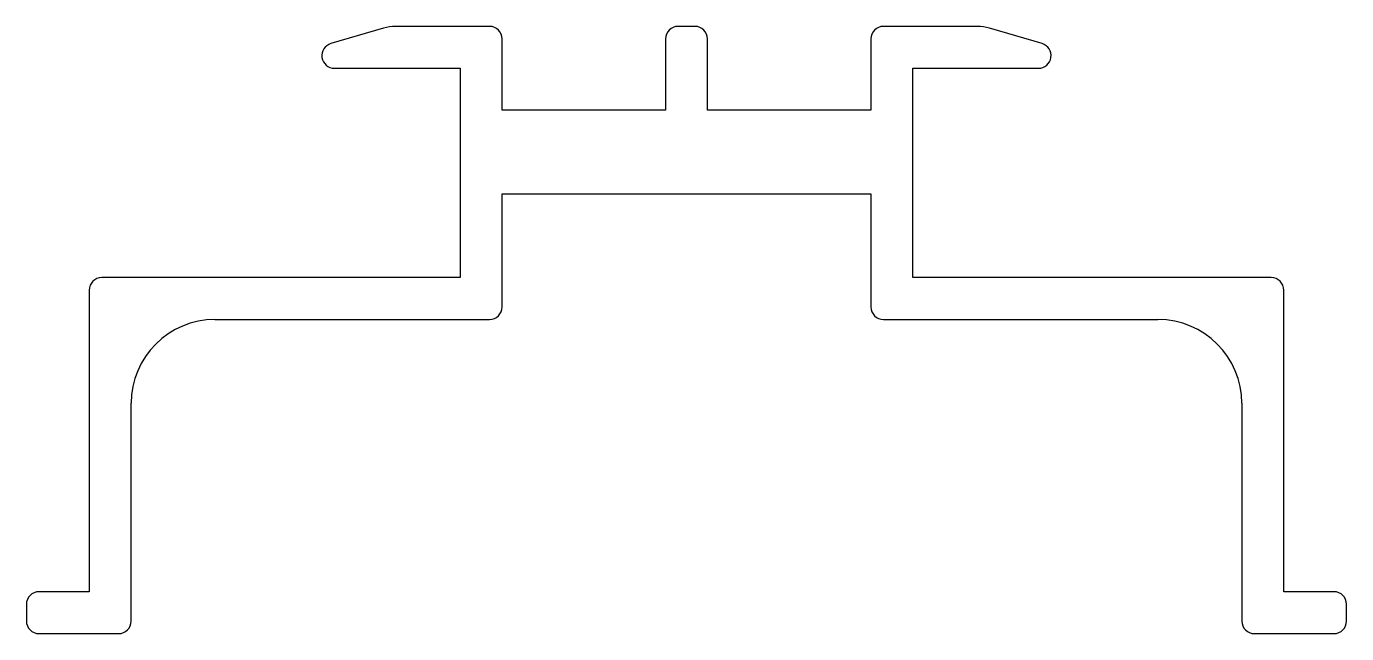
# Model space of a CAD drawing. Extents: x 2552.5 to 2584, y 1558.3 to 1572.8.
import ezdxf

# ---------------------------------------------------------------- set-up
doc = ezdxf.new("R2010")
doc.units = 0
doc.layers.get('0').update_dxf_attribs({"linetype": 'CONTINUOUS'})

msp = doc.modelspace()

# ---------------------------------------------------------------- linework, layer by layer
for p, q in [((2561.024, 1572.73), (2559.765, 1572.359)), ((2563.55, 1572.771), (2561.307, 1572.771)), ((2568.45, 1572.771), (2568.05, 1572.771)), ((2575.194, 1572.771), (2572.95, 1572.771)), ((2576.735, 1572.359), (2575.477, 1572.73)), ((2563.85, 1570.771), (2563.85, 1572.471)), ((2567.75, 1572.471), (2567.75, 1570.771)), ((2568.75, 1570.771), (2568.75, 1572.471)), ((2572.65, 1572.471), (2572.65, 1570.771)), ((2559.85, 1571.771), (2562.85, 1571.771)), ((2562.85, 1571.771), (2562.85, 1566.771)), ((2573.65, 1571.771), (2576.65, 1571.771)), ((2573.65, 1566.771), (2573.65, 1571.771)), ((2567.75, 1570.771), (2563.85, 1570.771)), ((2572.65, 1570.771), (2568.75, 1570.771)), ((2563.85, 1566.071), (2563.85, 1568.771)), ((2563.85, 1568.771), (2572.65, 1568.771)), ((2572.65, 1568.771), (2572.65, 1566.071)), ((2562.85, 1566.771), (2554.3, 1566.771)), ((2582.2, 1566.771), (2573.65, 1566.771)), ((2554, 1566.471), (2554, 1559.271)), ((2582.5, 1559.271), (2582.5, 1566.471)), ((2557, 1565.771), (2563.55, 1565.771)), ((2572.95, 1565.771), (2579.5, 1565.771)), ((2555, 1558.571), (2555, 1563.771)), ((2581.5, 1563.771), (2581.5, 1558.571)), ((2554, 1559.271), (2552.8, 1559.271)), ((2583.7, 1559.271), (2582.5, 1559.271)), ((2552.5, 1558.971), (2552.5, 1558.571)), ((2584, 1558.571), (2584, 1558.971)), ((2552.8, 1558.271), (2554.7, 1558.271)), ((2581.8, 1558.271), (2583.7, 1558.271))]:
    msp.add_line(p, q)
for centre, radius, start, end in [((2561.307, 1571.771), 1, 90, 106.444), ((2563.55, 1572.471), 0.3, 0, 90), ((2568.05, 1572.471), 0.3, 90, 180), ((2568.45, 1572.471), 0.3, 0, 90), ((2572.95, 1572.471), 0.3, 90, 180), ((2575.194, 1571.771), 1, 73.556, 90), ((2559.85, 1572.071), 0.3, 106.444, 270), ((2576.65, 1572.071), 0.3, 270, 73.556), ((2554.3, 1566.471), 0.3, 90, 180), ((2582.2, 1566.471), 0.3, 0, 90), ((2563.55, 1566.071), 0.3, 270, 0), ((2572.95, 1566.071), 0.3, 180, 270), ((2557, 1563.771), 2, 90, 180), ((2579.5, 1563.771), 2, 0, 90), ((2552.8, 1558.971), 0.3, 90, 180), ((2583.7, 1558.971), 0.3, 0, 90), ((2552.8, 1558.571), 0.3, 180, 270), ((2554.7, 1558.571), 0.3, 270, 0), ((2581.8, 1558.571), 0.3, 180, 270), ((2583.7, 1558.571), 0.3, 270, 0)]:
    msp.add_arc(centre, radius, start, end)

doc.saveas('drawing.dxf')
